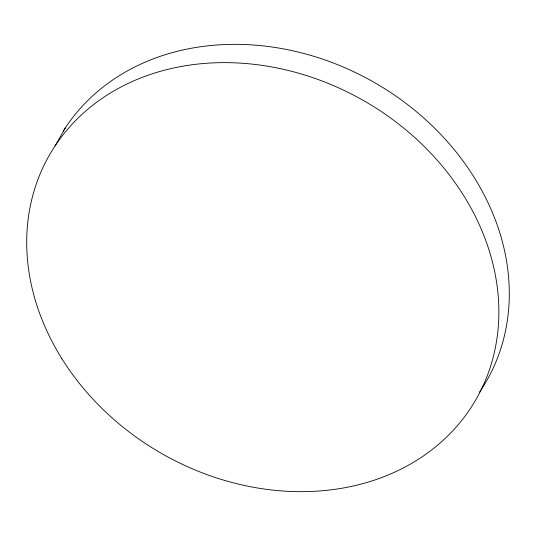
<?xml version="1.0" encoding="UTF-8"?>
<svg xmlns="http://www.w3.org/2000/svg" width="536" height="536" viewBox="0 0 536 536"><rect width="100%" height="100%" fill="white"/><g stroke="black" fill="none" stroke-linecap="round" stroke-linejoin="round"><path stroke-width="0.8" d="M55.027 145.993L65.466 127.695M63.235 131.166A245.803 203.298 29.7 0 1 384.5 88.574A245.803 203.298 29.7 0 1 479.593 392.064M61.801 358.577A245.803 203.298 29.7 0 0 470.534 408.305A245.803 203.298 29.7 0 0 256.007 64.561A245.803 203.298 29.7 0 0 61.801 358.577"/></g></svg>
